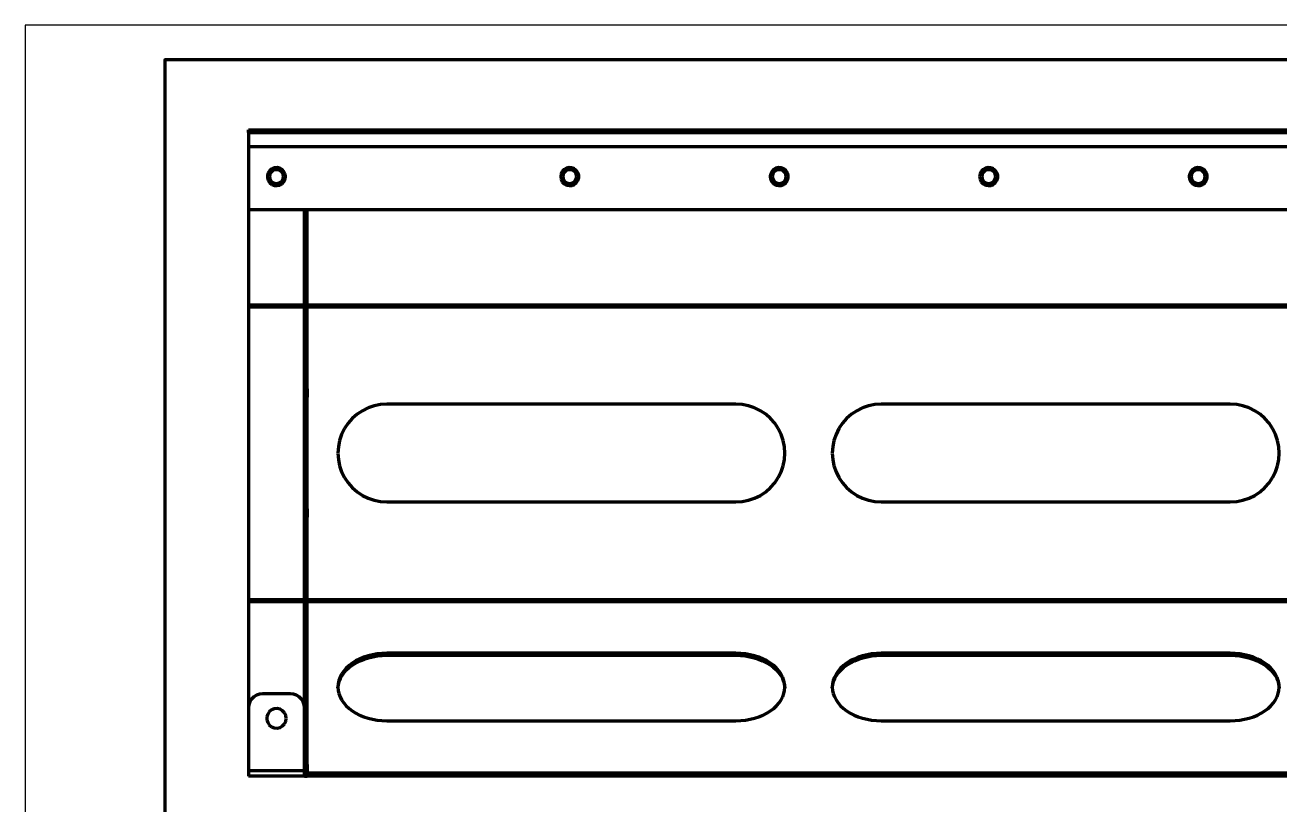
# Model space of a CAD drawing. Header units: millimetres. Extents: x 0 to 594, y 0 to 420.
# Drawn here: x 0 to 179.7, y 308.3 to 420 of the extents above; entities that cross this region are included whole.
import ezdxf

# ---------------------------------------------------------------- set-up
doc = ezdxf.new("R2010")
doc.units = ezdxf.units.MM

msp = doc.modelspace()

# ---------------------------------------------------------------- linework, layer by layer
at = {"color": 1, "lineweight": 70}
for p, q in [((32, 405), (334, 405)), ((32, 404.6), (32, 405)), ((32, 404.6), (334, 404.6)), ((32, 404.6), (32, 404.59)), ((32, 404.59), (32, 404.55)), ((32, 404.55), (32, 404.49)), ((32, 404.49), (32, 404.4)), ((32, 404.4), (32, 404.29)), ((32, 404.29), (32, 404.16)), ((32, 404.16), (32, 404.01)), ((32, 404.01), (32, 403.85)), ((32, 403.85), (32, 403.66)), ((32, 403.66), (32, 403.47)), ((32, 403.47), (32, 403.26)), ((32, 403.26), (32, 403.05)), ((32, 403.05), (32, 402.82)), ((32, 402.82), (32, 402.6)), ((32, 402.6), (32, 393.6)), ((32, 402.6), (334, 402.6)), ((34.81, 398.69), (34.99, 399.03)), ((35.05, 399.18), (34.83, 398.86)), ((34.99, 399.03), (35.27, 399.31)), ((35.35, 399.43), (35.05, 399.18)), ((35.23, 398.94), (35.06, 398.64)), ((35.5, 399.17), (35.23, 398.94)), ((35.27, 399.31), (35.61, 399.49)), ((35.71, 399.57), (35.35, 399.43)), ((35.83, 399.28), (35.5, 399.17)), ((35.61, 399.49), (36, 399.55)), ((36.1, 399.6), (35.71, 399.57)), ((36.17, 399.28), (35.83, 399.28)), ((36, 399.55), (36.39, 399.49)), ((36.47, 399.51), (36.1, 399.6)), ((36.5, 399.17), (36.17, 399.28)), ((36.39, 399.49), (36.73, 399.31)), ((36.81, 399.32), (36.47, 399.51)), ((36.77, 398.94), (36.5, 399.17)), ((36.73, 399.31), (37.01, 399.03)), ((36.94, 398.64), (36.77, 398.94)), ((37.07, 399.03), (36.81, 399.32)), ((37.01, 399.03), (37.19, 398.69)), ((37.24, 398.68), (37.07, 399.03)), ((76.93, 399.03), (76.76, 398.68)), ((76.81, 398.69), (76.99, 399.03)), ((77.19, 399.32), (76.93, 399.03)), ((76.99, 399.03), (77.27, 399.31)), ((77.23, 398.94), (77.06, 398.64)), ((77.53, 399.51), (77.19, 399.32)), ((77.5, 399.17), (77.23, 398.94)), ((77.27, 399.31), (77.61, 399.49)), ((77.83, 399.28), (77.5, 399.17)), ((77.9, 399.6), (77.53, 399.51)), ((77.61, 399.49), (78, 399.55)), ((78.17, 399.28), (77.83, 399.28)), ((78.29, 399.57), (77.9, 399.6)), ((78, 399.55), (78.39, 399.49)), ((78.5, 399.17), (78.17, 399.28)), ((78.65, 399.43), (78.29, 399.57)), ((78.39, 399.49), (78.73, 399.31)), ((78.77, 398.94), (78.5, 399.17)), ((78.95, 399.18), (78.65, 399.43)), ((78.73, 399.31), (79.01, 399.03)), ((78.94, 398.64), (78.77, 398.94)), ((79.17, 398.86), (78.95, 399.18)), ((79.01, 399.03), (79.19, 398.69)), ((106.93, 399.03), (106.76, 398.68)), ((106.81, 398.69), (106.99, 399.03)), ((107.19, 399.32), (106.93, 399.03)), ((106.99, 399.03), (107.27, 399.31)), ((107.23, 398.94), (107.06, 398.64)), ((107.53, 399.51), (107.19, 399.32)), ((107.5, 399.17), (107.23, 398.94)), ((107.27, 399.31), (107.61, 399.49)), ((107.83, 399.28), (107.5, 399.17)), ((107.9, 399.6), (107.53, 399.51)), ((107.61, 399.49), (108, 399.55)), ((108.17, 399.28), (107.83, 399.28)), ((108.29, 399.57), (107.9, 399.6)), ((108, 399.55), (108.39, 399.49)), ((108.5, 399.17), (108.17, 399.28)), ((108.65, 399.43), (108.29, 399.57)), ((108.39, 399.49), (108.73, 399.31)), ((108.77, 398.94), (108.5, 399.17)), ((108.95, 399.18), (108.65, 399.43)), ((108.73, 399.31), (109.01, 399.03)), ((108.94, 398.64), (108.77, 398.94)), ((109.17, 398.86), (108.95, 399.18)), ((109.01, 399.03), (109.19, 398.69)), ((136.93, 399.03), (136.76, 398.68)), ((136.81, 398.69), (136.99, 399.03)), ((137.19, 399.32), (136.93, 399.03)), ((136.99, 399.03), (137.27, 399.31)), ((137.23, 398.94), (137.06, 398.64)), ((137.53, 399.51), (137.19, 399.32)), ((137.5, 399.17), (137.23, 398.94)), ((137.27, 399.31), (137.61, 399.49)), ((137.83, 399.28), (137.5, 399.17)), ((137.9, 399.6), (137.53, 399.51)), ((137.61, 399.49), (138, 399.55)), ((138.17, 399.28), (137.83, 399.28)), ((138.29, 399.57), (137.9, 399.6)), ((138, 399.55), (138.39, 399.49)), ((138.5, 399.17), (138.17, 399.28)), ((138.65, 399.43), (138.29, 399.57)), ((138.39, 399.49), (138.73, 399.31)), ((138.77, 398.94), (138.5, 399.17)), ((138.95, 399.18), (138.65, 399.43)), ((138.73, 399.31), (139.01, 399.03)), ((138.94, 398.64), (138.77, 398.94)), ((139.17, 398.86), (138.95, 399.18)), ((139.01, 399.03), (139.19, 398.69)), ((166.93, 399.03), (166.76, 398.68)), ((166.81, 398.69), (166.99, 399.03)), ((167.19, 399.32), (166.93, 399.03)), ((166.99, 399.03), (167.27, 399.31)), ((167.23, 398.94), (167.06, 398.64)), ((167.53, 399.51), (167.19, 399.32)), ((167.5, 399.17), (167.23, 398.94)), ((167.27, 399.31), (167.61, 399.49)), ((167.83, 399.28), (167.5, 399.17)), ((167.9, 399.6), (167.53, 399.51)), ((167.61, 399.49), (168, 399.55)), ((168.17, 399.28), (167.83, 399.28)), ((168.29, 399.57), (167.9, 399.6)), ((168, 399.55), (168.39, 399.49)), ((168.5, 399.17), (168.17, 399.28)), ((168.65, 399.43), (168.29, 399.57)), ((168.39, 399.49), (168.73, 399.31)), ((168.77, 398.94), (168.5, 399.17)), ((168.95, 399.18), (168.65, 399.43)), ((168.73, 399.31), (169.01, 399.03)), ((168.94, 398.64), (168.77, 398.94)), ((169.17, 398.86), (168.95, 399.18)), ((169.01, 399.03), (169.19, 398.69)), ((34.83, 398.86), (34.71, 398.49)), ((34.71, 398.49), (34.71, 398.11)), ((34.71, 398.11), (34.83, 397.74)), ((34.75, 398.3), (34.81, 398.69)), ((34.81, 397.91), (34.75, 398.3)), ((34.99, 397.57), (34.81, 397.91)), ((34.83, 397.74), (35.05, 397.42)), ((35.27, 397.29), (34.99, 397.57)), ((35.06, 398.64), (35, 398.3)), ((35, 398.3), (35.06, 397.96)), ((35.05, 397.42), (35.35, 397.17)), ((35.06, 397.96), (35.23, 397.66)), ((35.23, 397.66), (35.5, 397.43)), ((35.61, 397.11), (35.27, 397.29)), ((35.35, 397.17), (35.71, 397.03)), ((35.5, 397.43), (35.83, 397.32)), ((35.83, 397.32), (36.17, 397.32)), ((36.17, 397.32), (36.5, 397.43)), ((36.73, 397.29), (36.39, 397.11)), ((36.47, 397.09), (36.81, 397.28)), ((36.5, 397.43), (36.77, 397.66)), ((37.01, 397.57), (36.73, 397.29)), ((36.77, 397.66), (36.94, 397.96)), ((36.81, 397.28), (37.07, 397.57)), ((37, 398.3), (36.94, 398.64)), ((36.94, 397.96), (37, 398.3)), ((37.19, 397.91), (37.01, 397.57)), ((37.07, 397.57), (37.24, 397.92)), ((37.19, 398.69), (37.25, 398.3)), ((37.25, 398.3), (37.19, 397.91)), ((37.3, 398.3), (37.24, 398.68)), ((37.24, 397.92), (37.3, 398.3)), ((76.76, 398.68), (76.7, 398.3)), ((76.7, 398.3), (76.76, 397.92)), ((76.75, 398.3), (76.81, 398.69)), ((76.81, 397.91), (76.75, 398.3)), ((76.76, 397.92), (76.93, 397.57)), ((76.99, 397.57), (76.81, 397.91)), ((76.93, 397.57), (77.19, 397.28)), ((77.27, 397.29), (76.99, 397.57)), ((77.06, 398.64), (77, 398.3)), ((77, 398.3), (77.06, 397.96)), ((77.06, 397.96), (77.23, 397.66)), ((77.19, 397.28), (77.53, 397.09)), ((77.23, 397.66), (77.5, 397.43)), ((77.61, 397.11), (77.27, 397.29)), ((77.5, 397.43), (77.83, 397.32)), ((77.83, 397.32), (78.17, 397.32)), ((78.17, 397.32), (78.5, 397.43)), ((78.29, 397.03), (78.65, 397.17)), ((78.73, 397.29), (78.39, 397.11)), ((78.5, 397.43), (78.77, 397.66)), ((78.65, 397.17), (78.95, 397.42)), ((79.01, 397.57), (78.73, 397.29)), ((78.77, 397.66), (78.94, 397.96)), ((79, 398.3), (78.94, 398.64)), ((78.94, 397.96), (79, 398.3)), ((78.95, 397.42), (79.17, 397.74)), ((79.19, 397.91), (79.01, 397.57)), ((79.29, 398.49), (79.17, 398.86)), ((79.17, 397.74), (79.29, 398.11)), ((79.19, 398.69), (79.25, 398.3)), ((79.25, 398.3), (79.19, 397.91)), ((79.29, 398.11), (79.29, 398.49)), ((106.76, 398.68), (106.7, 398.3)), ((106.7, 398.3), (106.76, 397.92)), ((106.75, 398.3), (106.81, 398.69)), ((106.81, 397.91), (106.75, 398.3)), ((106.76, 397.92), (106.93, 397.57)), ((106.99, 397.57), (106.81, 397.91)), ((106.93, 397.57), (107.19, 397.28)), ((107.27, 397.29), (106.99, 397.57)), ((107.06, 398.64), (107, 398.3)), ((107, 398.3), (107.06, 397.96)), ((107.06, 397.96), (107.23, 397.66)), ((107.19, 397.28), (107.53, 397.09)), ((107.23, 397.66), (107.5, 397.43)), ((107.61, 397.11), (107.27, 397.29)), ((107.5, 397.43), (107.83, 397.32)), ((107.83, 397.32), (108.17, 397.32)), ((108.17, 397.32), (108.5, 397.43)), ((108.29, 397.03), (108.65, 397.17)), ((108.73, 397.29), (108.39, 397.11)), ((108.5, 397.43), (108.77, 397.66)), ((108.65, 397.17), (108.95, 397.42)), ((109.01, 397.57), (108.73, 397.29)), ((108.77, 397.66), (108.94, 397.96)), ((109, 398.3), (108.94, 398.64)), ((108.94, 397.96), (109, 398.3)), ((108.95, 397.42), (109.17, 397.74)), ((109.19, 397.91), (109.01, 397.57)), ((109.29, 398.49), (109.17, 398.86)), ((109.17, 397.74), (109.29, 398.11)), ((109.19, 398.69), (109.25, 398.3)), ((109.25, 398.3), (109.19, 397.91)), ((109.29, 398.11), (109.29, 398.49)), ((136.76, 398.68), (136.7, 398.3)), ((136.7, 398.3), (136.76, 397.92)), ((136.75, 398.3), (136.81, 398.69)), ((136.81, 397.91), (136.75, 398.3)), ((136.76, 397.92), (136.93, 397.57)), ((136.99, 397.57), (136.81, 397.91)), ((136.93, 397.57), (137.19, 397.28)), ((137.27, 397.29), (136.99, 397.57)), ((137.06, 398.64), (137, 398.3)), ((137, 398.3), (137.06, 397.96)), ((137.06, 397.96), (137.23, 397.66)), ((137.19, 397.28), (137.53, 397.09)), ((137.23, 397.66), (137.5, 397.43)), ((137.61, 397.11), (137.27, 397.29)), ((137.5, 397.43), (137.83, 397.32)), ((137.83, 397.32), (138.17, 397.32)), ((138.17, 397.32), (138.5, 397.43)), ((138.29, 397.03), (138.65, 397.17)), ((138.73, 397.29), (138.39, 397.11)), ((138.5, 397.43), (138.77, 397.66)), ((138.65, 397.17), (138.95, 397.42)), ((139.01, 397.57), (138.73, 397.29)), ((138.77, 397.66), (138.94, 397.96)), ((139, 398.3), (138.94, 398.64)), ((138.94, 397.96), (139, 398.3)), ((138.95, 397.42), (139.17, 397.74)), ((139.19, 397.91), (139.01, 397.57)), ((139.29, 398.49), (139.17, 398.86)), ((139.17, 397.74), (139.29, 398.11)), ((139.19, 398.69), (139.25, 398.3)), ((139.25, 398.3), (139.19, 397.91)), ((139.29, 398.11), (139.29, 398.49)), ((166.76, 398.68), (166.7, 398.3)), ((166.7, 398.3), (166.76, 397.92)), ((166.75, 398.3), (166.81, 398.69)), ((166.81, 397.91), (166.75, 398.3)), ((166.76, 397.92), (166.93, 397.57)), ((166.99, 397.57), (166.81, 397.91)), ((166.93, 397.57), (167.19, 397.28)), ((167.27, 397.29), (166.99, 397.57)), ((167.06, 398.64), (167, 398.3)), ((167, 398.3), (167.06, 397.96)), ((167.06, 397.96), (167.23, 397.66)), ((167.19, 397.28), (167.53, 397.09)), ((167.23, 397.66), (167.5, 397.43)), ((167.61, 397.11), (167.27, 397.29)), ((167.5, 397.43), (167.83, 397.32)), ((167.83, 397.32), (168.17, 397.32)), ((168.17, 397.32), (168.5, 397.43)), ((168.29, 397.03), (168.65, 397.17)), ((168.73, 397.29), (168.39, 397.11)), ((168.5, 397.43), (168.77, 397.66)), ((168.65, 397.17), (168.95, 397.42)), ((169.01, 397.57), (168.73, 397.29)), ((168.77, 397.66), (168.94, 397.96)), ((169, 398.3), (168.94, 398.64)), ((168.94, 397.96), (169, 398.3)), ((168.95, 397.42), (169.17, 397.74)), ((169.19, 397.91), (169.01, 397.57)), ((169.29, 398.49), (169.17, 398.86)), ((169.17, 397.74), (169.29, 398.11)), ((169.19, 398.69), (169.25, 398.3)), ((169.25, 398.3), (169.19, 397.91)), ((169.29, 398.11), (169.29, 398.49)), ((36, 397.05), (35.61, 397.11)), ((35.71, 397.03), (36.1, 397)), ((36.39, 397.11), (36, 397.05)), ((36.1, 397), (36.47, 397.09)), ((77.53, 397.09), (77.9, 397)), ((78, 397.05), (77.61, 397.11)), ((77.9, 397), (78.29, 397.03)), ((78.39, 397.11), (78, 397.05)), ((107.53, 397.09), (107.9, 397)), ((108, 397.05), (107.61, 397.11)), ((107.9, 397), (108.29, 397.03)), ((108.39, 397.11), (108, 397.05)), ((137.53, 397.09), (137.9, 397)), ((138, 397.05), (137.61, 397.11)), ((137.9, 397), (138.29, 397.03)), ((138.39, 397.11), (138, 397.05)), ((167.53, 397.09), (167.9, 397)), ((168, 397.05), (167.61, 397.11)), ((167.9, 397), (168.29, 397.03)), ((168.39, 397.11), (168, 397.05)), ((32, 393.6), (32, 379.95)), ((32, 393.6), (334, 393.6)), ((40, 393.6), (40, 393.5)), ((40.4, 393.5), (40.4, 393.6)), ((40, 367.9), (40, 393.5)), ((40, 393.5), (40.4, 393.5)), ((40.4, 367.9), (40.4, 393.5)), ((32, 379.95), (32, 379.93)), ((32, 379.95), (40, 379.95)), ((32, 379.93), (32, 379.91)), ((32, 379.91), (32, 379.9)), ((32, 379.9), (32, 379.88)), ((32, 379.88), (32, 379.86)), ((32, 379.86), (32, 379.84)), ((32, 379.84), (32, 379.82)), ((32, 379.82), (32, 379.79)), ((32, 379.79), (32, 379.77)), ((32, 379.77), (32, 379.75)), ((32, 379.75), (32, 379.73)), ((32, 379.73), (32, 379.7)), ((32, 379.7), (32, 379.68)), ((32, 379.68), (32, 379.66)), ((32, 379.66), (32, 337.74)), ((32, 379.66), (40, 379.66)), ((40.4, 379.95), (325.6, 379.95)), ((40.4, 379.66), (325.6, 379.66)), ((40, 367.77), (40, 367.9)), ((40, 367.9), (40.4, 367.9)), ((40, 367.63), (40, 367.77)), ((40, 367.5), (40, 367.63)), ((40, 367.38), (40, 367.5)), ((40, 367.26), (40, 367.38)), ((40, 367.15), (40, 367.26)), ((40, 367.05), (40, 367.15)), ((40, 366.96), (40, 367.05)), ((40, 366.88), (40, 366.96)), ((40, 366.82), (40, 366.88)), ((40, 366.77), (40, 366.82)), ((40, 366.73), (40, 366.77)), ((40, 366.71), (40, 366.73)), ((40, 366.7), (40, 366.71)), ((40, 366.5), (40, 366.7)), ((40.4, 366.7), (40, 366.7)), ((40.4, 367.9), (40.4, 367.77)), ((40.4, 367.77), (40.4, 367.63)), ((40.4, 367.63), (40.4, 367.5)), ((40.4, 367.5), (40.4, 367.38)), ((40.4, 367.38), (40.4, 367.26)), ((40.4, 367.26), (40.4, 367.15)), ((40.4, 367.15), (40.4, 367.05)), ((40.4, 367.05), (40.4, 366.96)), ((40.4, 366.96), (40.4, 366.88)), ((40.4, 366.88), (40.4, 366.82)), ((40.4, 366.82), (40.4, 366.77)), ((40.4, 366.77), (40.4, 366.73)), ((40.4, 366.73), (40.4, 366.71)), ((40.4, 366.71), (40.4, 366.7)), ((40.4, 366.5), (40.4, 366.7)), ((40, 365.91), (40, 366.5)), ((40, 364.95), (40, 365.91)), ((40, 363.69), (40, 364.95)), ((40.4, 365.91), (40.4, 366.5)), ((40.4, 364.95), (40.4, 365.91)), ((40.4, 363.69), (40.4, 364.95)), ((49.12, 365.17), (48.3, 364.76)), ((49.99, 365.46), (49.12, 365.17)), ((50.89, 365.64), (49.99, 365.46)), ((51.8, 365.7), (50.89, 365.64)), ((101.8, 365.7), (51.8, 365.7)), ((102.71, 365.64), (101.8, 365.7)), ((103.61, 365.46), (102.71, 365.64)), ((104.48, 365.17), (103.61, 365.46)), ((105.3, 364.76), (104.48, 365.17)), ((119.92, 365.17), (119.1, 364.76)), ((120.79, 365.46), (119.92, 365.17)), ((121.69, 365.64), (120.79, 365.46)), ((122.6, 365.7), (121.69, 365.64)), ((172.6, 365.7), (122.6, 365.7)), ((173.51, 365.64), (172.6, 365.7)), ((174.41, 365.46), (173.51, 365.64)), ((175.28, 365.17), (174.41, 365.46)), ((176.1, 364.76), (175.28, 365.17)), ((40, 362.17), (40, 363.69)), ((40.4, 362.17), (40.4, 363.69)), ((46.85, 363.65), (46.25, 362.96)), ((47.54, 364.25), (46.85, 363.65)), ((48.3, 364.76), (47.54, 364.25)), ((106.06, 364.25), (105.3, 364.76)), ((106.75, 363.65), (106.06, 364.25)), ((107.35, 362.96), (106.75, 363.65)), ((117.65, 363.65), (117.05, 362.96)), ((118.34, 364.25), (117.65, 363.65)), ((119.1, 364.76), (118.34, 364.25)), ((176.86, 364.25), (176.1, 364.76)), ((177.55, 363.65), (176.86, 364.25)), ((178.15, 362.96), (177.55, 363.65)), ((40, 360.48), (40, 362.17)), ((40.4, 360.48), (40.4, 362.17)), ((45.33, 361.38), (45.04, 360.51)), ((45.74, 362.2), (45.33, 361.38)), ((46.25, 362.96), (45.74, 362.2)), ((107.86, 362.2), (107.35, 362.96)), ((108.27, 361.38), (107.86, 362.2)), ((108.56, 360.51), (108.27, 361.38)), ((116.13, 361.38), (115.84, 360.51)), ((116.54, 362.2), (116.13, 361.38)), ((117.05, 362.96), (116.54, 362.2)), ((178.66, 362.2), (178.15, 362.96)), ((179.07, 361.38), (178.66, 362.2)), ((179.36, 360.51), (179.07, 361.38)), ((40, 358.7), (40, 360.48)), ((40.4, 358.7), (40.4, 360.48)), ((44.86, 359.61), (44.8, 358.7)), ((45.04, 360.51), (44.86, 359.61)), ((108.74, 359.61), (108.56, 360.51)), ((108.8, 358.7), (108.74, 359.61)), ((115.66, 359.61), (115.6, 358.7)), ((115.84, 360.51), (115.66, 359.61)), ((179.54, 359.61), (179.36, 360.51)), ((179.6, 358.7), (179.54, 359.61)), ((40, 356.92), (40, 358.7)), ((40.4, 356.92), (40.4, 358.7)), ((44.8, 358.7), (44.86, 357.79)), ((44.86, 357.79), (45.04, 356.89)), ((108.56, 356.89), (108.74, 357.79)), ((108.74, 357.79), (108.8, 358.7)), ((115.6, 358.7), (115.66, 357.79)), ((115.66, 357.79), (115.84, 356.89)), ((179.36, 356.89), (179.54, 357.79)), ((179.54, 357.79), (179.6, 358.7)), ((40, 355.23), (40, 356.92)), ((40.4, 355.23), (40.4, 356.92)), ((45.04, 356.89), (45.33, 356.02)), ((45.33, 356.02), (45.74, 355.2)), ((107.86, 355.2), (108.27, 356.02)), ((108.27, 356.02), (108.56, 356.89)), ((115.84, 356.89), (116.13, 356.02)), ((116.13, 356.02), (116.54, 355.2)), ((178.66, 355.2), (179.07, 356.02)), ((179.07, 356.02), (179.36, 356.89)), ((40, 353.71), (40, 355.23)), ((40.4, 353.71), (40.4, 355.23)), ((45.74, 355.2), (46.25, 354.44)), ((46.25, 354.44), (46.85, 353.75)), ((106.75, 353.75), (107.35, 354.44)), ((107.35, 354.44), (107.86, 355.2)), ((116.54, 355.2), (117.05, 354.44)), ((117.05, 354.44), (117.65, 353.75)), ((177.55, 353.75), (178.15, 354.44)), ((178.15, 354.44), (178.66, 355.2)), ((40, 352.45), (40, 353.71)), ((40, 351.49), (40, 352.45)), ((40.4, 352.45), (40.4, 353.71)), ((40.4, 351.49), (40.4, 352.45)), ((46.85, 353.75), (47.54, 353.15)), ((47.54, 353.15), (48.3, 352.64)), ((48.3, 352.64), (49.12, 352.23)), ((49.12, 352.23), (49.99, 351.94)), ((103.61, 351.94), (104.48, 352.23)), ((104.48, 352.23), (105.3, 352.64)), ((105.3, 352.64), (106.06, 353.15)), ((106.06, 353.15), (106.75, 353.75)), ((117.65, 353.75), (118.34, 353.15)), ((118.34, 353.15), (119.1, 352.64)), ((119.1, 352.64), (119.92, 352.23)), ((119.92, 352.23), (120.79, 351.94)), ((174.41, 351.94), (175.28, 352.23)), ((175.28, 352.23), (176.1, 352.64)), ((176.1, 352.64), (176.86, 353.15)), ((176.86, 353.15), (177.55, 353.75)), ((40, 350.9), (40, 351.49)), ((40, 350.7), (40, 350.9)), ((40, 350.69), (40, 350.7)), ((40, 350.7), (40.4, 350.7)), ((40.4, 350.7), (40, 350.7)), ((40, 350.67), (40, 350.69)), ((40, 350.63), (40, 350.67)), ((40, 350.58), (40, 350.63)), ((40, 350.52), (40, 350.58)), ((40, 350.44), (40, 350.52)), ((40, 350.35), (40, 350.44)), ((40.4, 350.9), (40.4, 351.49)), ((40.4, 350.7), (40.4, 350.9)), ((40.4, 350.7), (40.4, 350.69)), ((40.4, 350.69), (40.4, 350.67)), ((40.4, 350.67), (40.4, 350.63)), ((40.4, 350.63), (40.4, 350.58)), ((40.4, 350.58), (40.4, 350.52)), ((40.4, 350.52), (40.4, 350.44)), ((40.4, 350.44), (40.4, 350.35)), ((49.99, 351.94), (50.89, 351.76)), ((50.89, 351.76), (51.8, 351.7)), ((51.8, 351.7), (101.8, 351.7)), ((101.8, 351.7), (102.71, 351.76)), ((102.71, 351.76), (103.61, 351.94)), ((120.79, 351.94), (121.69, 351.76)), ((121.69, 351.76), (122.6, 351.7)), ((122.6, 351.7), (172.6, 351.7)), ((172.6, 351.7), (173.51, 351.76)), ((173.51, 351.76), (174.41, 351.94)), ((40, 350.25), (40, 350.35)), ((40, 350.14), (40, 350.25)), ((40, 350.02), (40, 350.14)), ((40, 349.9), (40, 350.02)), ((40, 349.77), (40, 349.9)), ((40, 349.63), (40, 349.77)), ((40, 349.5), (40, 349.63)), ((40, 314.1), (40, 349.5)), ((40.4, 349.5), (40, 349.5)), ((40.4, 350.35), (40.4, 350.25)), ((40.4, 350.25), (40.4, 350.14)), ((40.4, 350.14), (40.4, 350.02)), ((40.4, 350.02), (40.4, 349.9)), ((40.4, 349.9), (40.4, 349.77)), ((40.4, 349.77), (40.4, 349.63)), ((40.4, 349.63), (40.4, 349.5)), ((40.4, 314.1), (40.4, 349.5)), ((32, 337.74), (32, 337.72)), ((32, 337.74), (40, 337.74)), ((32, 337.72), (32, 337.7)), ((32, 337.7), (32, 337.67)), ((32, 337.67), (32, 337.65)), ((32, 337.65), (32, 337.63)), ((32, 337.63), (32, 337.61)), ((32, 337.61), (32, 337.58)), ((32, 337.58), (32, 337.56)), ((32, 337.56), (32, 337.54)), ((32, 337.54), (32, 337.52)), ((32, 337.52), (32, 337.5)), ((32, 337.5), (32, 337.49)), ((32, 337.49), (32, 337.47)), ((32, 337.47), (32, 337.45)), ((32, 337.45), (32, 313.2)), ((32, 337.45), (40, 337.45)), ((40.4, 337.74), (325.6, 337.74)), ((40.4, 337.45), (325.6, 337.45)), ((47.36, 328.92), (46.85, 328.6)), ((47.91, 329.2), (47.36, 328.92)), ((47.43, 328.67), (47.98, 328.94)), ((48.5, 329.45), (47.91, 329.2)), ((47.98, 328.94), (48.56, 329.18)), ((49.12, 329.65), (48.5, 329.45)), ((48.56, 329.18), (49.17, 329.37)), ((49.77, 329.81), (49.12, 329.65)), ((49.17, 329.37), (49.81, 329.53)), ((50.43, 329.92), (49.77, 329.81)), ((49.81, 329.53), (50.46, 329.64)), ((51.11, 329.99), (50.43, 329.92)), ((50.46, 329.64), (51.13, 329.7)), ((51.8, 330.02), (51.11, 329.99)), ((51.13, 329.7), (51.8, 329.73)), ((101.8, 330.02), (51.8, 330.02)), ((51.8, 329.73), (51.8, 330.02)), ((51.8, 329.73), (101.8, 329.73)), ((102.49, 329.99), (101.8, 330.02)), ((101.8, 329.73), (101.8, 330.02)), ((101.8, 329.73), (102.47, 329.7)), ((102.47, 329.7), (103.14, 329.64)), ((103.17, 329.92), (102.49, 329.99)), ((103.14, 329.64), (103.79, 329.53)), ((103.83, 329.81), (103.17, 329.92)), ((103.79, 329.53), (104.43, 329.37)), ((104.48, 329.65), (103.83, 329.81)), ((104.43, 329.37), (105.04, 329.18)), ((105.1, 329.45), (104.48, 329.65)), ((105.04, 329.18), (105.62, 328.94)), ((105.69, 329.2), (105.1, 329.45)), ((105.62, 328.94), (106.17, 328.67)), ((106.24, 328.92), (105.69, 329.2)), ((106.75, 328.6), (106.24, 328.92)), ((118.16, 328.92), (117.65, 328.6)), ((118.71, 329.2), (118.16, 328.92)), ((118.23, 328.67), (118.78, 328.94)), ((119.3, 329.45), (118.71, 329.2)), ((118.78, 328.94), (119.36, 329.18)), ((119.92, 329.65), (119.3, 329.45)), ((119.36, 329.18), (119.97, 329.37)), ((120.57, 329.81), (119.92, 329.65)), ((119.97, 329.37), (120.61, 329.53)), ((121.23, 329.92), (120.57, 329.81)), ((120.61, 329.53), (121.26, 329.64)), ((121.91, 329.99), (121.23, 329.92)), ((121.26, 329.64), (121.93, 329.7)), ((122.6, 330.02), (121.91, 329.99)), ((121.93, 329.7), (122.6, 329.73)), ((172.6, 330.02), (122.6, 330.02)), ((122.6, 329.73), (122.6, 330.02)), ((122.6, 329.73), (172.6, 329.73)), ((173.29, 329.99), (172.6, 330.02)), ((172.6, 329.73), (172.6, 330.02)), ((172.6, 329.73), (173.27, 329.7)), ((173.27, 329.7), (173.94, 329.64)), ((173.97, 329.92), (173.29, 329.99)), ((173.94, 329.64), (174.59, 329.53)), ((174.63, 329.81), (173.97, 329.92)), ((174.59, 329.53), (175.23, 329.37)), ((175.28, 329.65), (174.63, 329.81)), ((175.23, 329.37), (175.84, 329.18)), ((175.9, 329.45), (175.28, 329.65)), ((175.84, 329.18), (176.42, 328.94)), ((176.49, 329.2), (175.9, 329.45)), ((176.42, 328.94), (176.97, 328.67)), ((177.04, 328.92), (176.49, 329.2)), ((177.55, 328.6), (177.04, 328.92)), ((45.63, 327.46), (45.33, 327.03)), ((45.39, 326.84), (45.7, 327.26)), ((45.98, 327.87), (45.63, 327.46)), ((45.7, 327.26), (46.05, 327.65)), ((46.39, 328.25), (45.98, 327.87)), ((46.05, 327.65), (46.46, 328.02)), ((46.85, 328.6), (46.39, 328.25)), ((46.46, 328.02), (46.92, 328.36)), ((46.92, 328.36), (47.43, 328.67)), ((106.17, 328.67), (106.68, 328.36)), ((106.68, 328.36), (107.14, 328.02)), ((107.21, 328.25), (106.75, 328.6)), ((107.14, 328.02), (107.55, 327.65)), ((107.62, 327.87), (107.21, 328.25)), ((107.55, 327.65), (107.9, 327.26)), ((107.97, 327.46), (107.62, 327.87)), ((107.9, 327.26), (108.21, 326.84)), ((108.27, 327.03), (107.97, 327.46)), ((116.43, 327.46), (116.13, 327.03)), ((116.19, 326.84), (116.5, 327.26)), ((116.78, 327.87), (116.43, 327.46)), ((116.5, 327.26), (116.85, 327.65)), ((117.19, 328.25), (116.78, 327.87)), ((116.85, 327.65), (117.26, 328.02)), ((117.65, 328.6), (117.19, 328.25)), ((117.26, 328.02), (117.72, 328.36)), ((117.72, 328.36), (118.23, 328.67)), ((176.97, 328.67), (177.48, 328.36)), ((177.48, 328.36), (177.94, 328.02)), ((178.01, 328.25), (177.55, 328.6)), ((177.94, 328.02), (178.35, 327.65)), ((178.42, 327.87), (178.01, 328.25)), ((178.35, 327.65), (178.7, 327.26)), ((178.77, 327.46), (178.42, 327.87)), ((178.7, 327.26), (179.01, 326.84)), ((179.07, 327.03), (178.77, 327.46)), ((44.83, 325.66), (44.8, 325.18)), ((44.8, 325.04), (44.86, 325.5)), ((44.93, 326.12), (44.83, 325.66)), ((44.86, 325.5), (44.97, 325.96)), ((45.1, 326.59), (44.93, 326.12)), ((44.97, 325.96), (45.15, 326.41)), ((45.33, 327.03), (45.1, 326.59)), ((45.15, 326.41), (45.39, 326.84)), ((108.21, 326.84), (108.45, 326.41)), ((108.5, 326.59), (108.27, 327.03)), ((108.45, 326.41), (108.63, 325.96)), ((108.67, 326.12), (108.5, 326.59)), ((108.63, 325.96), (108.74, 325.5)), ((108.77, 325.66), (108.67, 326.12)), ((108.74, 325.5), (108.8, 325.04)), ((108.8, 325.18), (108.77, 325.66)), ((115.63, 325.66), (115.6, 325.18)), ((115.6, 325.04), (115.66, 325.5)), ((115.73, 326.12), (115.63, 325.66)), ((115.66, 325.5), (115.77, 325.96)), ((115.9, 326.59), (115.73, 326.12)), ((115.77, 325.96), (115.95, 326.41)), ((116.13, 327.03), (115.9, 326.59)), ((115.95, 326.41), (116.19, 326.84)), ((179.01, 326.84), (179.25, 326.41)), ((179.3, 326.59), (179.07, 327.03)), ((179.25, 326.41), (179.43, 325.96)), ((179.47, 326.12), (179.3, 326.59)), ((179.43, 325.96), (179.54, 325.5)), ((179.57, 325.66), (179.47, 326.12)), ((179.54, 325.5), (179.6, 325.04)), ((179.6, 325.18), (179.57, 325.66)), ((32.75, 323.76), (32.44, 323.45)), ((33.13, 324), (32.75, 323.76)), ((33.55, 324.15), (33.13, 324)), ((34, 324.2), (33.55, 324.15)), ((38, 324.2), (34, 324.2)), ((38.45, 324.15), (38, 324.2)), ((38.87, 324), (38.45, 324.15)), ((39.25, 323.76), (38.87, 324)), ((39.56, 323.45), (39.25, 323.76)), ((44.8, 325.18), (44.83, 324.71)), ((44.83, 324.71), (44.93, 324.24)), ((44.93, 324.24), (45.1, 323.78)), ((45.1, 323.78), (45.33, 323.33)), ((108.27, 323.33), (108.5, 323.78)), ((108.5, 323.78), (108.67, 324.24)), ((108.67, 324.24), (108.77, 324.71)), ((108.77, 324.71), (108.8, 325.18)), ((115.6, 325.18), (115.63, 324.71)), ((115.63, 324.71), (115.73, 324.24)), ((115.73, 324.24), (115.9, 323.78)), ((115.9, 323.78), (116.13, 323.33)), ((179.07, 323.33), (179.3, 323.78)), ((179.3, 323.78), (179.47, 324.24)), ((179.47, 324.24), (179.57, 324.71)), ((179.57, 324.71), (179.6, 325.18)), ((32.05, 322.65), (32, 322.2)), ((32, 322.2), (32, 313.2)), ((32.2, 323.07), (32.05, 322.65)), ((32.44, 323.45), (32.2, 323.07)), ((35.3, 321.91), (34.97, 321.65)), ((35.69, 322.06), (35.3, 321.91)), ((36.1, 322.1), (35.69, 322.06)), ((36.51, 322), (36.1, 322.1)), ((36.87, 321.79), (36.51, 322)), ((37.16, 321.49), (36.87, 321.79)), ((39.8, 323.07), (39.56, 323.45)), ((39.95, 322.65), (39.8, 323.07)), ((40, 322.2), (39.95, 322.65)), ((40, 313.2), (40, 322.2)), ((45.33, 323.33), (45.63, 322.9)), ((45.63, 322.9), (45.98, 322.5)), ((45.98, 322.5), (46.39, 322.12)), ((46.39, 322.12), (46.85, 321.76)), ((46.85, 321.76), (47.36, 321.44)), ((106.24, 321.44), (106.75, 321.76)), ((106.75, 321.76), (107.21, 322.12)), ((107.21, 322.12), (107.62, 322.5)), ((107.62, 322.5), (107.97, 322.9)), ((107.97, 322.9), (108.27, 323.33)), ((116.13, 323.33), (116.43, 322.9)), ((116.43, 322.9), (116.78, 322.5)), ((116.78, 322.5), (117.19, 322.12)), ((117.19, 322.12), (117.65, 321.76)), ((117.65, 321.76), (118.16, 321.44)), ((177.04, 321.44), (177.55, 321.76)), ((177.55, 321.76), (178.01, 322.12)), ((178.01, 322.12), (178.42, 322.5)), ((178.42, 322.5), (178.77, 322.9)), ((178.77, 322.9), (179.07, 323.33)), ((34.74, 321.31), (34.62, 320.91)), ((34.62, 320.91), (34.62, 320.49)), ((34.62, 320.49), (34.74, 320.09)), ((34.97, 321.65), (34.74, 321.31)), ((34.74, 320.09), (34.97, 319.75)), ((36.87, 319.61), (37.16, 319.91)), ((37.34, 321.11), (37.16, 321.49)), ((37.16, 319.91), (37.34, 320.29)), ((37.4, 320.7), (37.34, 321.11)), ((37.34, 320.29), (37.4, 320.7)), ((47.36, 321.44), (47.91, 321.16)), ((47.91, 321.16), (48.5, 320.92)), ((48.5, 320.92), (49.12, 320.72)), ((49.12, 320.72), (49.77, 320.56)), ((49.77, 320.56), (50.43, 320.44)), ((50.43, 320.44), (51.11, 320.37)), ((51.11, 320.37), (51.8, 320.35)), ((51.8, 320.35), (101.8, 320.35)), ((101.8, 320.35), (102.49, 320.37)), ((102.49, 320.37), (103.17, 320.44)), ((103.17, 320.44), (103.83, 320.56)), ((103.83, 320.56), (104.48, 320.72)), ((104.48, 320.72), (105.1, 320.92)), ((105.1, 320.92), (105.69, 321.16)), ((105.69, 321.16), (106.24, 321.44)), ((118.16, 321.44), (118.71, 321.16)), ((118.71, 321.16), (119.3, 320.92)), ((119.3, 320.92), (119.92, 320.72)), ((119.92, 320.72), (120.57, 320.56)), ((120.57, 320.56), (121.23, 320.44)), ((121.23, 320.44), (121.91, 320.37)), ((121.91, 320.37), (122.6, 320.35)), ((122.6, 320.35), (172.6, 320.35)), ((172.6, 320.35), (173.29, 320.37)), ((173.29, 320.37), (173.97, 320.44)), ((173.97, 320.44), (174.63, 320.56)), ((174.63, 320.56), (175.28, 320.72)), ((175.28, 320.72), (175.9, 320.92)), ((175.9, 320.92), (176.49, 321.16)), ((176.49, 321.16), (177.04, 321.44)), ((34.97, 319.75), (35.3, 319.49)), ((35.3, 319.49), (35.69, 319.34)), ((35.69, 319.34), (36.1, 319.3)), ((36.1, 319.3), (36.51, 319.4)), ((36.51, 319.4), (36.87, 319.61)), ((32, 313.2), (32, 313.11)), ((40, 313.2), (32, 313.2)), ((32, 313.11), (32, 313.02)), ((32, 313.02), (32, 312.94)), ((32, 312.94), (32, 312.85)), ((32, 312.85), (32, 312.77)), ((32, 312.77), (32, 312.7)), ((32, 312.7), (32, 312.63)), ((40, 314.1), (40.4, 314.1)), ((40, 313.11), (40, 313.2)), ((40, 313.02), (40, 313.11)), ((40, 312.94), (40, 313.02)), ((40, 312.85), (40, 312.94)), ((40.4, 312.9), (40, 312.9)), ((40, 312.77), (40, 312.85)), ((40.4, 312.8), (40, 312.8)), ((40, 312.7), (40, 312.77)), ((40, 312.63), (40, 312.7)), ((40.4, 314.1), (40.4, 313.97)), ((40.4, 313.97), (40.4, 313.83)), ((40.4, 313.83), (40.4, 313.7)), ((40.4, 313.7), (40.4, 313.58)), ((40.4, 313.58), (40.4, 313.46)), ((40.4, 313.46), (40.4, 313.35)), ((40.4, 313.35), (40.4, 313.25)), ((40.4, 313.25), (40.4, 313.16)), ((40.4, 313.16), (40.4, 313.08)), ((40.4, 313.08), (40.4, 313.02)), ((40.4, 313.02), (40.4, 312.97)), ((40.4, 312.97), (40.4, 312.93)), ((40.4, 312.93), (40.4, 312.91)), ((40.4, 312.91), (40.4, 312.9)), ((40.4, 312.91), (325.6, 312.91)), ((40.4, 312.4), (40.4, 312.8)), ((325.6, 312.8), (40.4, 312.8)), ((32, 312.63), (32, 312.57)), ((32, 312.57), (32, 312.52)), ((32, 312.52), (32, 312.48)), ((32, 312.48), (32, 312.44)), ((32, 312.44), (32, 312.42)), ((32, 312.42), (32, 312.41)), ((32, 312.41), (32, 312.4)), ((40, 312.4), (32, 312.4)), ((40, 312.4), (32, 312.4)), ((40, 312.57), (40, 312.63)), ((40, 312.52), (40, 312.57)), ((40, 312.48), (40, 312.52)), ((40, 312.44), (40, 312.48)), ((40, 312.42), (40, 312.44)), ((40, 312.41), (40, 312.42)), ((40, 312.4), (40, 312.41)), ((40, 312.4), (40.4, 312.4)), ((325.6, 312.4), (40.4, 312.4))]:
    msp.add_line(p, q, dxfattribs=at)
at = {"color": 7, "lineweight": 25}
msp.add_lwpolyline([(0, 0), (594, 0), (594, 420), (0, 420)], close=True, dxfattribs=at)
at = {"color": 7, "lineweight": 70}
msp.add_lwpolyline([(20, 5), (589, 5), (589, 415), (20, 415)], close=True, dxfattribs=at)

doc.saveas('drawing.dxf')
